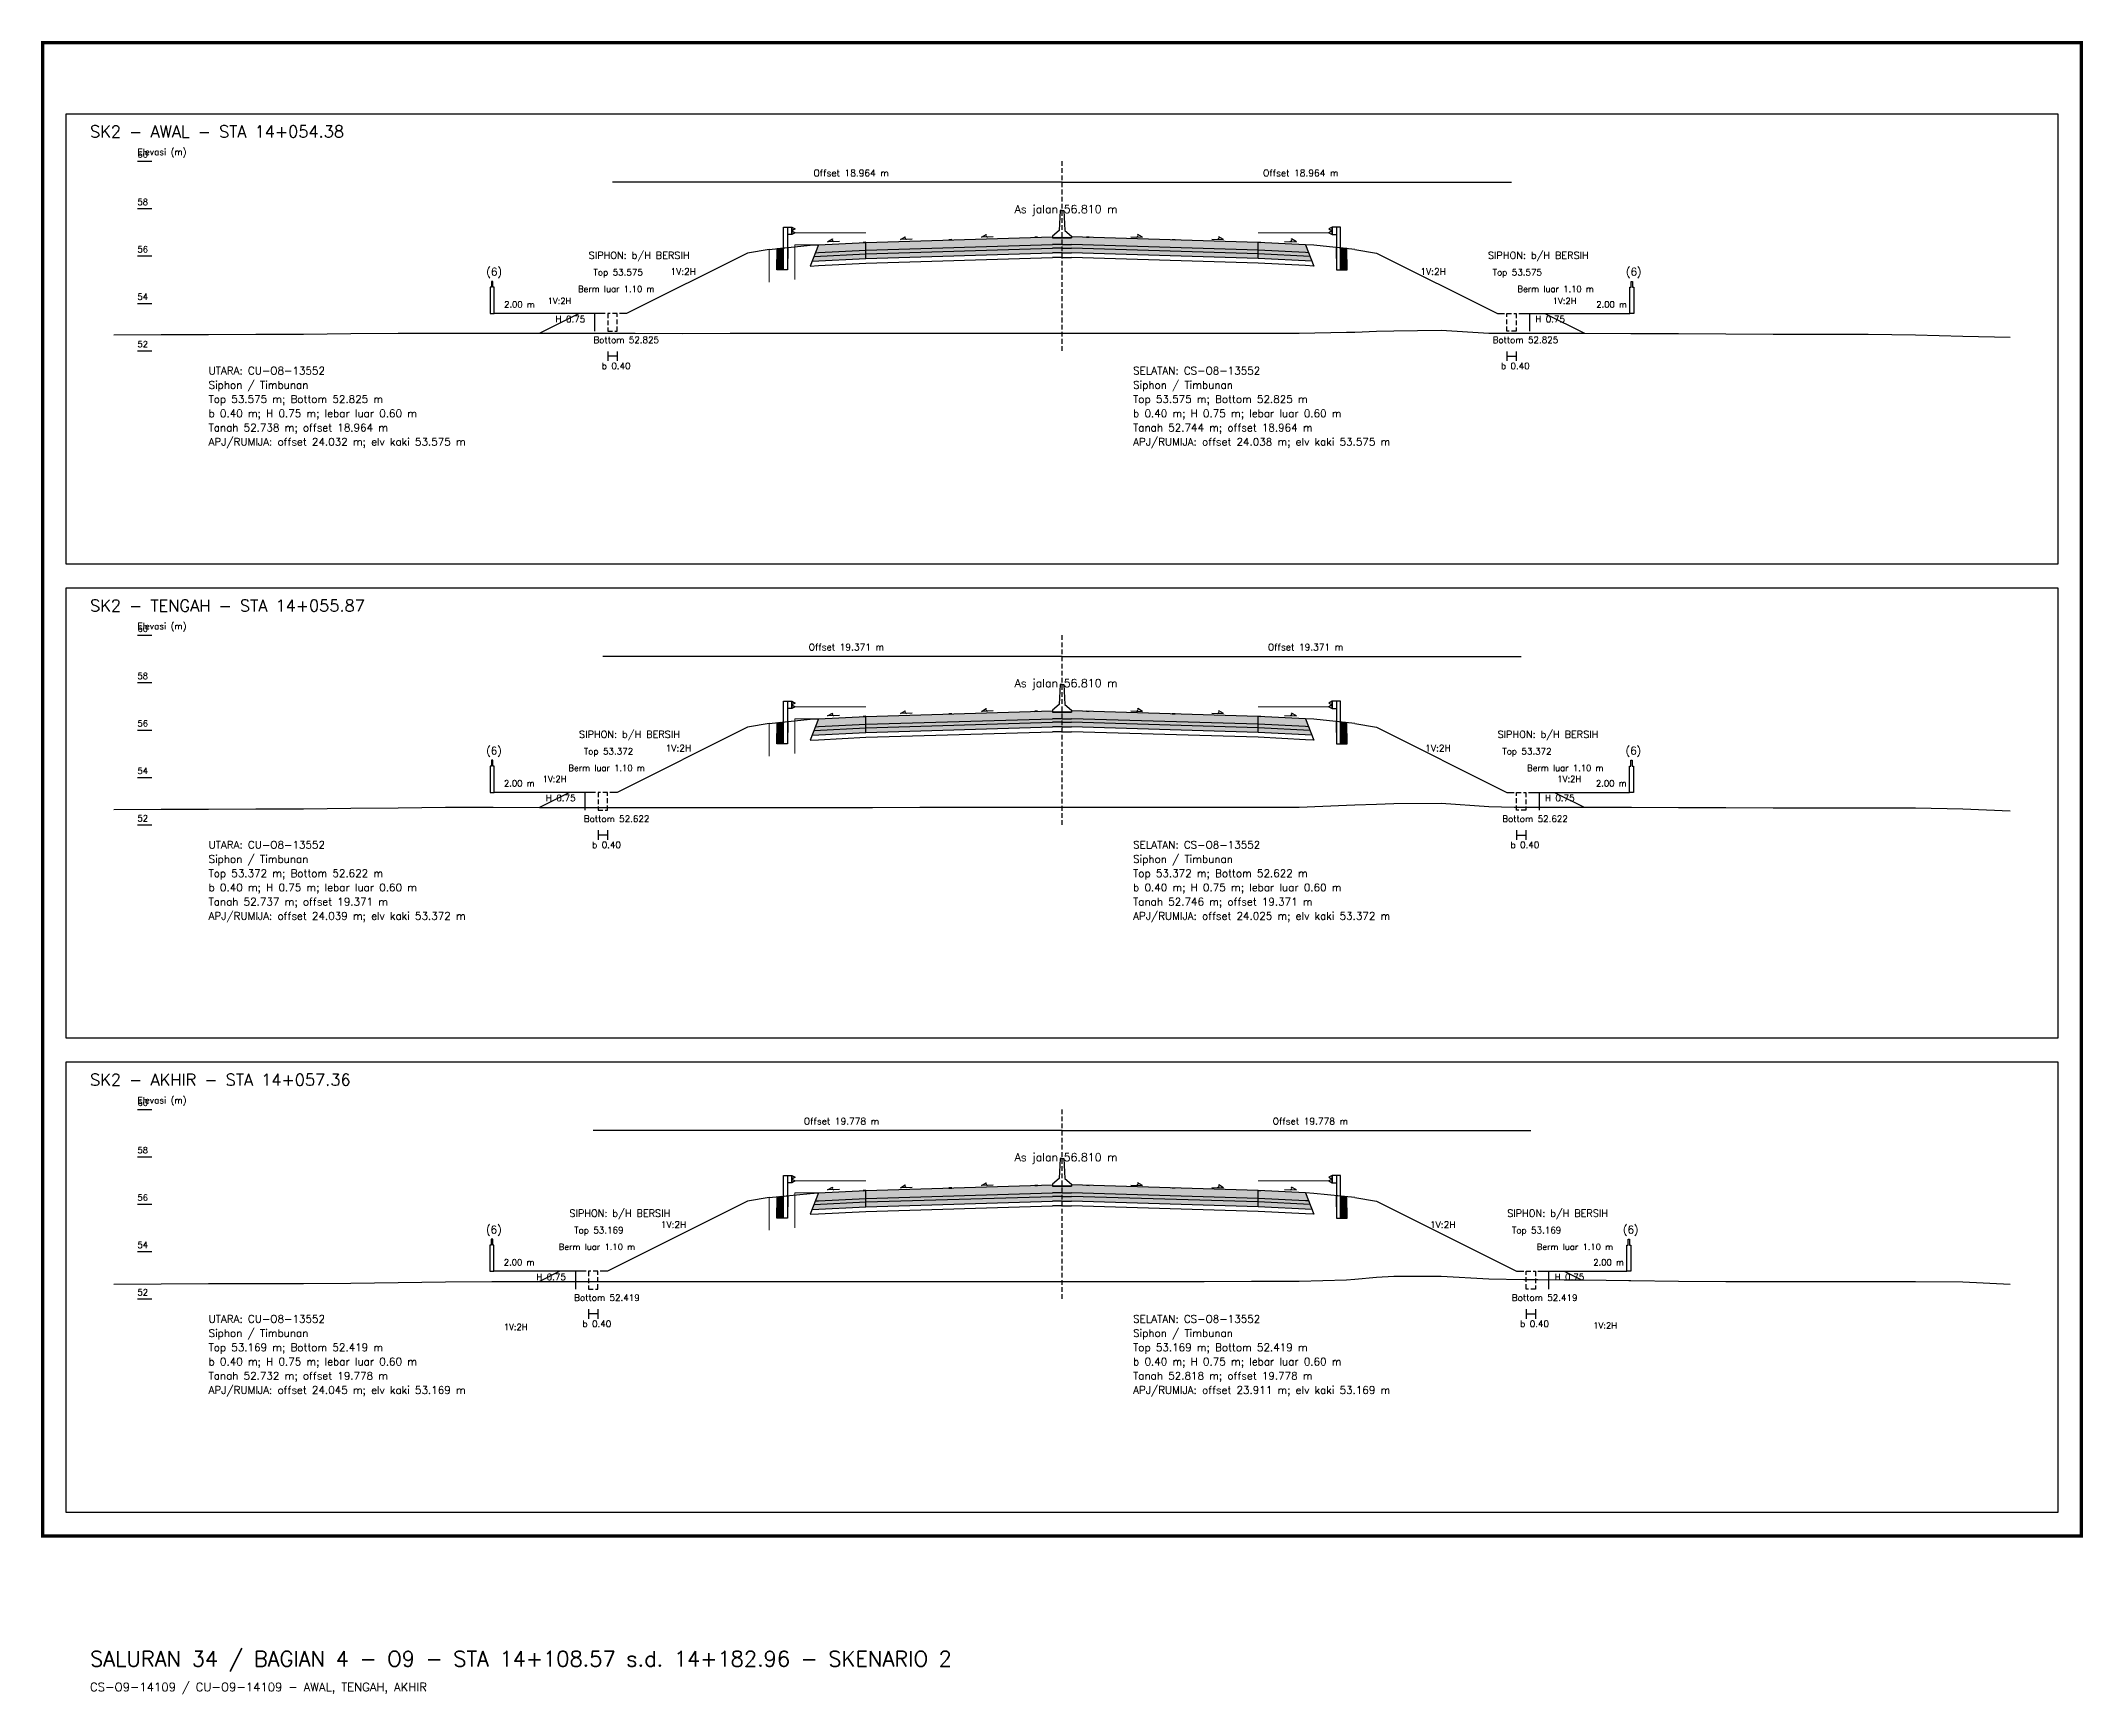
# Model space of a CAD drawing. Header units: metres. Extents: x -24715 to -24517, y 27498 to 30841.
# Drawn here: x -24617.7 to -24531.5, y 28271.6 to 28341.3 of the extents above; entities that cross this region are included whole.
import ezdxf

# ---------------------------------------------------------------- set-up
doc = ezdxf.new("R2010")
doc.units = ezdxf.units.M
doc.linetypes.add('PS_DASH', pattern=[0.3, 0.2, -0.1])
for name, color, linetype, lineweight in [('Dimensi', 230, 'Continuous', 20), ('GRS-ARSIR (HATCH)', 8, 'Continuous', 9), ('Guardrail', 20, 'Continuous', 30), ('HATCH - Beton ramping', 210, 'Continuous', 9), ('HATCH - LFA', 30, 'Continuous', 9), ('HATCH - Pavement', 50, 'Continuous', 9), ('Marka', 20, 'Continuous', 30), ('POT_ALL_GROUP', 2, 'Continuous', 70)]:
    doc.layers.add(name, color=color, linetype=linetype, lineweight=lineweight)
for name, color, linetype in [('POT_ALL_APJ', 2, 'Continuous'), ('POT_ALL_BORDER', 8, 'Continuous'), ('POT_ALL_BUILDING', 2, 'Continuous'), ('POT_ALL_CHANNEL2', 7, 'Continuous'), ('POT_ALL_DIM', 7, 'Continuous'), ('POT_ALL_GROUND', 1, 'Continuous'), ('POT_ALL_GUIDE', 8, 'Continuous'), ('POT_ALL_ROAD', 4, 'Continuous')]:
    doc.layers.add(name, color=color, linetype=linetype)
doc.styles.get("Standard").update_dxf_attribs({"font": 'simplex.shx'})

# ---------------------------------------------------------------- blocks, each defined once
blk = doc.blocks.new('JALAN_ASLI_TIPIKAL_2OKT_METER')
at = {"layer": 'Guardrail', "lineweight": 9}
h = blk.add_hatch(dxfattribs=at)
h.set_pattern_fill('JIS_LC_20', color=256, scale=0.002)
h.set_pattern_definition([(45, (-29.65569, -21.99233), (-0.02828427, 0.02828427), []), (45, (-29.65489, -21.99233), (-0.02828427, 0.02828427), [])])
h.paths.add_polyline_path([(-12.025, -1.394), (-11.753, -1.394), (-11.753, -0.471), (-12.018, -0.498)])
h = blk.add_hatch(dxfattribs=at)
h.set_pattern_fill('JIS_LC_20', color=256, scale=0.002)
h.set_pattern_definition([(45, (-29.40569, -21.99233), (-0.02828427, 0.02828427), []), (45, (-29.40489, -21.99233), (-0.02828427, 0.02828427), [])])
h.paths.add_polyline_path([(12.018, -0.498), (11.753, -0.471), (11.753, -1.394), (12.025, -1.394)])
at = {"layer": 'HATCH - Beton ramping'}
h = blk.add_hatch(dxfattribs=at)
h.set_pattern_fill('AR-CONC', color=256, scale=0.0005)
h.set_pattern_definition([(50, (-28.949556, -21.99233), (0.09109233, -0.00796954), [0.009525, -0.104775]), (355, (-28.94956, -21.99233), (-0.0176217, 0.09552842), [0.00762, -0.0838203]), (100.45144, (-28.941965, -21.992995), (0.07347062, 0.08755888), [0.008095, -0.08904512]), (46.1842, (-28.94956, -21.96693), (0.13553952, -0.02102116), [0.0142875, -0.1571625]), (96.63556, (-28.93826, -21.96868), (0.11870207, 0.12371306), [0.0121425, -0.1335678]), (351.18415, (-28.94956, -21.96693), (0.11870207, 0.12371306), [0.01143, -0.12572987]), (21, (-28.936856, -21.97328), (0.0758072, -0.0511326), [0.009525, -0.104775]), (326, (-28.93686, -21.97328), (0.03090101, 0.09209398), [0.00762, -0.08382]), (71.45144, (-28.93054, -21.97754), (0.1067082, 0.04096138), [0.008095, -0.08904497]), (37.5, (-28.949556, -21.99233), (0.001544302, 0.04227752), [0, -0.082804, 0, -0.08509, 0, -0.0841375]), (7.5, (-28.949556, -21.99233), (0.03340983, 0.05009029), [0, -0.048514, 0, -0.080899, 0, -0.0320675]), (327.5, (-28.977877, -21.99233), (0.067795298, -0.002864372), [0, -0.03175, 0, -0.09906, 0, -0.131445]), (317.5, (-28.990577, -21.99233), (0.07406459, 0.01271325), [0, -0.041275, 0, -0.065786, 0, -0.093345])])
h.paths.add_polyline_path([(-8.27, -0.566), (-10.401, -0.666), (-10.461, -0.826), (-8.27, -0.716)])
h.paths.add_polyline_path([(-0.4, -0.48), (0, -0.48), (0, -0.33), (-0.4, -0.33), (-8.27, -0.566), (-8.27, -0.716)])
h = blk.add_hatch(dxfattribs=at)
h.set_pattern_fill('AR-CONC', color=256, scale=0.0005)
h.set_pattern_definition([(50, (-28.699556, -21.99233), (0.09109233, -0.00796954), [0.009525, -0.104775]), (355, (-28.69956, -21.99233), (-0.01762171, 0.09552842), [0.00762, -0.0838203]), (100.45144, (-28.691965, -21.992995), (0.07347062, 0.08755888), [0.008095, -0.08904512]), (46.1842, (-28.69956, -21.96693), (0.13553952, -0.02102116), [0.0142875, -0.1571625]), (96.63556, (-28.68826, -21.96868), (0.11870207, 0.12371306), [0.0121425, -0.1335678]), (351.18415, (-28.69956, -21.96693), (0.11870207, 0.12371306), [0.01143, -0.12572987]), (21, (-28.686856, -21.97328), (0.0758072, -0.0511326), [0.009525, -0.104775]), (326, (-28.68686, -21.97328), (0.03090101, 0.09209398), [0.00762, -0.08382]), (71.45144, (-28.68054, -21.97754), (0.10670821, 0.04096138), [0.008095, -0.08904497]), (37.5, (-28.699556, -21.99233), (0.001544302, 0.04227752), [0, -0.082804, 0, -0.08509, 0, -0.0841375]), (7.5, (-28.699556, -21.99233), (0.03340983, 0.050090287), [0, -0.048514, 0, -0.080899, 0, -0.0320675]), (327.5, (-28.727877, -21.99233), (0.067795298, -0.002864372), [0, -0.03175, 0, -0.09906, 0, -0.131445]), (317.5, (-28.740577, -21.99233), (0.07406459, 0.012713246), [0, -0.041275, 0, -0.065786, 0, -0.093345])])
h.paths.add_polyline_path([(8.27, -0.566), (10.401, -0.666), (10.461, -0.826), (8.27, -0.716)])
h.paths.add_polyline_path([(0.4, -0.48), (0, -0.48), (0, -0.33), (0.4, -0.33), (8.27, -0.566), (8.27, -0.716)])
at = {"layer": 'HATCH - LFA'}
h = blk.add_hatch(dxfattribs=at)
h.set_pattern_fill('GRAVEL', color=256, scale=0.0075)
h.set_pattern_definition([(228.012788, (-28.812396, -21.801831), (-1.524, -1.7145), [0.0256291, -2.5372863]), (184.96974, (-28.829541, -21.820881), (2.2859999991, 0.1905000109), [0.04398035, -4.3540537]), (132.510447, (-28.873356, -21.824691), (1.9050000008, -2.0954999993), [0.0310111, -3.0701042]), (267.27369, (-28.947651, -21.872316), (0.1905000004, 3.81), [0.0400503, -3.9649828]), (292.833654, (-28.949556, -21.912321), (-0.9525, 2.286), [0.0392725, -3.8879856]), (357.27369, (-28.934316, -21.948516), (-3.81, 0.1905000004), [0.0400503, -3.9649828]), (37.69424, (-28.894311, -21.950421), (-2.4764999999, -1.9050000001), [0.0529645, -5.24348365]), (72.255328, (-28.852401, -21.918036), (1.3335000004, 4.1909999999), [0.050004, -4.95039425]), (121.429566, (-28.837161, -21.870411), (-1.5240000002, 2.4764999999), [0.040186, -3.9784159]), (175.23636, (-28.858116, -21.836121), (2.0955, -0.1905), [0.0458785, -2.2480453]), (222.397438, (-28.903836, -21.832311), (-2.2859999999, -2.0955000001), [0.05933084, -5.8737579]), (138.814075, (-28.759056, -21.874221), (-1.3335, 1.143), [0.0202503, -2.0047924]), (171.469234, (-28.774296, -21.860886), (2.4765, -0.3809999996), [0.03852615, -3.8140979]), (225, (-28.8124, -21.85517), (0, -0.1905), [0.0269407, -0.242467]), (203.19859, (-28.82573, -21.832311), (0.9525, 0.381), [0.0145081, -1.4362967]), (291.80141, (-28.839066, -21.838026), (-0.1905, 0.5715), [0.0205174, -1.0053565]), (30.96376, (-28.831446, -21.857076), (0.5715, 0.381), [0.033324, -1.0774724]), (161.56505, (-28.80287, -21.83993), (0.381, -0.1905), [0.0240965, -0.5783174]), (16.38954, (-28.949556, -21.838026), (1.905, 0.5715), [0.0337566, -3.341912]), (70.346176, (-28.917171, -21.828501), (-0.762, -2.0955), [0.0283199, -2.8036662]), (293.19859, (-28.80287, -21.801831), (-0.381, 0.9525), [0.029016, -1.4217888]), (343.61046, (-28.791441, -21.828501), (-1.905, 0.5715), [0.0337566, -3.341912]), (339.443955, (-28.949556, -21.956136), (-0.9525, 0.381), [0.0325526, -1.5950801]), (294.77514, (-28.919076, -21.967566), (-0.952500001, 2.0954999995), [0.0272754, -2.7002695]), (66.80141, (-28.800966, -21.992331), (0.381, 0.9525), [0.029016, -1.4217888]), (17.354025, (-28.789536, -21.965661), (-2.4765, -0.762), [0.0319337, -3.1614282]), (69.443955, (-28.89431, -21.992331), (-0.381, -0.9525), [0.0162763, -1.6113564]), (101.30993, (-28.812396, -21.99233), (-0.1905, 0.762), [0.0097136, -0.9616496]), (165.96376, (-28.8143, -21.982806), (0.5715, -0.1905), [0.0392725, -0.7461791]), (186.009006, (-28.852401, -21.973281), (1.905, 0.1905), [0.036395, -3.6031024]), (303.69007, (-28.831446, -21.87422), (-0.1905, 0.381), [0.0274743, -0.6593832]), (353.157227, (-28.816206, -21.897081), (3.2385, -0.3809999998), [0.0479668, -4.7487007]), (60.945396, (-28.76858, -21.902796), (-0.762, -1.3335), [0.0196131, -1.9417044]), (90, (-28.75906, -21.88565), (-0.1905, 0.1905), [0.01143, -0.17907]), (120.256437, (-28.856211, -21.967566), (0.762, -1.3335), [0.026465, -2.6200456]), (48.012787, (-28.869546, -21.944706), (1.524, 1.7145), [0.0512582, -2.5116572]), (0, (-28.83526, -21.9066), (0.1905, 0.1905), [0.04953, -0.14097]), (325.304846, (-28.785726, -21.906606), (1.9050000007, -1.333499999), [0.0301207, -2.9819488]), (254.0546, (-28.76096, -21.92375), (-0.1905, -0.762), [0.0277372, -1.3591238]), (207.645975, (-28.768581, -21.950421), (-3.6195000001, -1.9049999997), [0.0451609, -4.4709348]), (175.426079, (-28.808586, -21.971376), (-2.4765, 0.1905), [0.0477772, -4.7299385])])
h.paths.add_polyline_path([(-8.27, -0.716), (-10.461, -0.826), (-10.54, -1.03), (-8.27, -0.916)])
h.paths.add_polyline_path([(-0.4, -0.68), (0, -0.68), (0, -0.48), (-0.4, -0.48), (-8.27, -0.716), (-8.27, -0.916)])
h = blk.add_hatch(dxfattribs=at)
h.set_pattern_fill('GRAVEL', color=256, scale=0.0075)
h.set_pattern_definition([(228.012788, (-28.562396, -21.801831), (-1.524, -1.7145), [0.0256291, -2.5372863]), (184.96974, (-28.579541, -21.820881), (2.2859999991, 0.1905000109), [0.04398035, -4.3540537]), (132.510447, (-28.623356, -21.824691), (1.9050000008, -2.0954999993), [0.0310111, -3.0701042]), (267.27369, (-28.697651, -21.872316), (0.1905000004, 3.81), [0.04005034, -3.9649828]), (292.833654, (-28.699556, -21.912321), (-0.9525, 2.286), [0.0392725, -3.8879856]), (357.27369, (-28.684316, -21.948516), (-3.81, 0.1905000004), [0.04005034, -3.9649828]), (37.69424, (-28.644311, -21.950421), (-2.4764999999, -1.9050000001), [0.0529645, -5.24348365]), (72.255328, (-28.602401, -21.918036), (1.3335000004, 4.1909999999), [0.050004, -4.95039425]), (121.429566, (-28.587161, -21.870411), (-1.5240000002, 2.4764999999), [0.040186, -3.9784159]), (175.23636, (-28.608116, -21.836121), (2.0955, -0.1905000003), [0.0458785, -2.2480453]), (222.397438, (-28.653836, -21.832311), (-2.2859999999, -2.0955000001), [0.05933084, -5.87375794]), (138.814075, (-28.509056, -21.874221), (-1.3335, 1.143), [0.02025034, -2.0047924]), (171.469234, (-28.524296, -21.860886), (2.4765, -0.3809999996), [0.03852615, -3.8140979]), (225, (-28.5624, -21.85517), (0, -0.1905), [0.0269407, -0.242467]), (203.19859, (-28.57573, -21.832311), (0.9525, 0.381), [0.0145081, -1.4362967]), (291.80141, (-28.589066, -21.838026), (-0.1905, 0.5715), [0.0205174, -1.0053565]), (30.96376, (-28.581446, -21.857076), (0.5715, 0.381), [0.033324, -1.0774724]), (161.56505, (-28.55287, -21.83993), (0.381, -0.1905), [0.0240965, -0.57831736]), (16.38954, (-28.699556, -21.838026), (1.905, 0.5715), [0.0337566, -3.341912]), (70.346176, (-28.667171, -21.828501), (-0.762, -2.0955), [0.0283199, -2.8036662]), (293.19859, (-28.55287, -21.801831), (-0.381, 0.9525), [0.029016, -1.4217888]), (343.61046, (-28.541441, -21.828501), (-1.905, 0.5714999999), [0.0337566, -3.341912]), (339.443955, (-28.699556, -21.956136), (-0.9525, 0.381), [0.03255264, -1.5950801]), (294.77514, (-28.669076, -21.967566), (-0.952500001, 2.0954999995), [0.0272754, -2.7002695]), (66.80141, (-28.550966, -21.992331), (0.381, 0.9525), [0.029016, -1.4217888]), (17.354025, (-28.539536, -21.965661), (-2.4765, -0.7620000002), [0.0319337, -3.1614282]), (69.443955, (-28.64431, -21.992331), (-0.381, -0.9525), [0.0162763, -1.6113564]), (101.30993, (-28.562396, -21.99233), (-0.1905, 0.762), [0.0097136, -0.9616496]), (165.96376, (-28.5643, -21.982806), (0.5715, -0.1905), [0.0392725, -0.7461791]), (186.009006, (-28.602401, -21.973281), (1.905, 0.1905), [0.036395, -3.6031024]), (303.69007, (-28.581446, -21.87422), (-0.1905, 0.381), [0.0274743, -0.6593832]), (353.157227, (-28.566206, -21.897081), (3.2385, -0.3809999998), [0.04796676, -4.7487007]), (60.945396, (-28.51858, -21.902796), (-0.762, -1.3335), [0.0196131, -1.9417044]), (90, (-28.50906, -21.88565), (-0.1905, 0.1905), [0.01143, -0.17907]), (120.256437, (-28.606211, -21.967566), (0.762, -1.3335), [0.026465, -2.62004556]), (48.012787, (-28.619546, -21.944706), (1.524, 1.7145), [0.0512582, -2.5116572]), (0, (-28.58526, -21.9066), (0.1905, 0.1905), [0.04953, -0.14097]), (325.304846, (-28.535726, -21.906606), (1.9050000007, -1.333499999), [0.0301207, -2.98194875]), (254.054604, (-28.51096, -21.92375), (-0.1905, -0.762), [0.0277372, -1.35912375]), (207.645975, (-28.518581, -21.950421), (-3.6195000001, -1.9049999997), [0.0451609, -4.4709348]), (175.426079, (-28.558586, -21.971376), (-2.4765, 0.1905), [0.0477772, -4.7299385])])
h.paths.add_polyline_path([(8.27, -0.716), (10.461, -0.826), (10.54, -1.03), (8.27, -0.916)])
h.paths.add_polyline_path([(0.4, -0.68), (0, -0.68), (0, -0.48), (0.4, -0.48), (8.27, -0.716), (8.27, -0.916)])
at = {"layer": 'HATCH - Pavement'}
h = blk.add_hatch(dxfattribs=at)
h.set_pattern_fill('AR-CONC', color=256, scale=0.001)
h.set_pattern_definition([(50, (-89.43046, -52.62889), (0.18218467, -0.01593909), [0.01905, -0.20955]), (355, (-89.43046, -52.6289), (-0.03524342, 0.19105685), [0.01524, -0.1676406]), (100.45144, (-89.41528, -52.63022), (0.14694125, 0.17511775), [0.01619, -0.17809024]), (46.1842, (-89.43046, -52.5781), (0.27107904, -0.04204233), [0.028575, -0.314325]), (96.63556, (-89.40787, -52.5816), (0.23740413, 0.2474261), [0.024285, -0.2671356]), (351.18415, (-89.43046, -52.5781), (0.2374041, 0.2474261), [0.02286, -0.2514597]), (21, (-89.40506, -52.59079), (0.1516144, -0.1022652), [0.01905, -0.20955]), (326, (-89.40506, -52.5908), (0.06180203, 0.18418797), [0.01524, -0.16764]), (71.45144, (-89.39243, -52.59931), (0.21341642, 0.08192277), [0.01619, -0.17808994]), (37.5, (-89.43046, -52.62889), (0.003088603, 0.08455504), [0, -0.165608, 0, -0.17018, 0, -0.168275]), (7.5, (-89.43046, -52.62889), (0.06681966, 0.100180575), [0, -0.097028, 0, -0.161798, 0, -0.064135]), (327.5, (-89.4871, -52.62889), (0.135590595, -0.005728744), [0, -0.0635, 0, -0.19812, 0, -0.26289]), (317.5, (-89.5125, -52.62889), (0.14812918, 0.02542649), [0, -0.08255, 0, -0.131572, 0, -0.18669])])
h.paths.add_polyline_path([(-8.27, -0.236), (-10.27, -0.336), (-10.401, -0.673), (-10.27, -0.666), (-8.27, -0.566)])
h.paths.add_polyline_path([(-0.4, -0.33), (0, -0.33), (0, 0), (-0.4, 0), (-8.27, -0.236), (-8.27, -0.566)])
h = blk.add_hatch(dxfattribs=at)
h.set_pattern_fill('AR-CONC', color=256, scale=0.001)
h.set_pattern_definition([(50, (-89.18046, -52.62889), (0.18218467, -0.01593909), [0.01905, -0.20955]), (355, (-89.18046, -52.6289), (-0.03524342, 0.19105685), [0.01524, -0.16764058]), (100.45144, (-89.16528, -52.63022), (0.14694125, 0.17511775), [0.01619, -0.17809024]), (46.1842, (-89.18046, -52.5781), (0.27107904, -0.04204233), [0.028575, -0.314325]), (96.63556, (-89.15787, -52.5816), (0.23740413, 0.2474261), [0.024285, -0.2671356]), (351.18415, (-89.18046, -52.5781), (0.2374041, 0.2474261), [0.02286, -0.2514597]), (21, (-89.15506, -52.59079), (0.1516144, -0.1022652), [0.01905, -0.20955]), (326, (-89.15506, -52.5908), (0.06180203, 0.18418797), [0.01524, -0.16764]), (71.45144, (-89.14243, -52.59931), (0.21341642, 0.08192277), [0.01619, -0.17808994]), (37.5, (-89.18046, -52.62889), (0.003088603, 0.08455504), [0, -0.165608, 0, -0.17018, 0, -0.168275]), (7.5, (-89.18046, -52.62889), (0.06681966, 0.100180575), [0, -0.097028, 0, -0.161798, 0, -0.064135]), (327.5, (-89.2371, -52.62889), (0.135590595, -0.005728744), [0, -0.0635, 0, -0.19812, 0, -0.26289]), (317.5, (-89.2625, -52.62889), (0.14812918, 0.02542649), [0, -0.08255, 0, -0.131572, 0, -0.18669])])
h.paths.add_polyline_path([(8.27, -0.236), (10.27, -0.336), (10.401, -0.673), (10.27, -0.666), (8.27, -0.566)])
h.paths.add_polyline_path([(0.4, -0.33), (0, -0.33), (0, 0), (0.4, 0), (8.27, -0.236), (8.27, -0.566)])
at = {"layer": 'Marka'}
h = blk.add_hatch(color=256, dxfattribs=at)
h.dxf.hatch_style = 1
h.paths.add_polyline_path([(-8.27, -0.23), (-8.39, -0.236), (-8.39, -0.242), (-8.27, -0.236)])
h.paths.add_polyline_path([(-4.65, -0.122), (-4.77, -0.125), (-4.77, -0.131), (-4.65, -0.128)])
h.paths.add_polyline_path([(-1.03, -0.019), (-1.03, -0.013), (-1.15, -0.017), (-1.15, -0.023)])
h = blk.add_hatch(color=256, dxfattribs=at)
h.dxf.hatch_style = 1
h.paths.add_polyline_path([(8.27, -0.23), (8.39, -0.236), (8.39, -0.242), (8.27, -0.236)])
h.paths.add_polyline_path([(4.65, -0.122), (4.77, -0.125), (4.77, -0.131), (4.65, -0.128)])
h.paths.add_polyline_path([(1.03, -0.019), (1.03, -0.013), (1.15, -0.017), (1.15, -0.023)])
for p, q in [((-8.27, -0.236), (-0.4, 0)), ((8.27, -0.236), (0.4, 0)), ((-12.353, -0.533), (-10.622, -0.354)), ((-10.27, -0.336), (-10.62, -1.234)), ((-10.62, -0.354), (-10.27, -0.336)), ((-10.461, -0.826), (-8.27, -0.716)), ((-10.401, -0.673), (-10.27, -0.666)), ((-10.27, -0.336), (-8.27, -0.236)), ((-10.27, -0.666), (-8.27, -0.566)), ((-8.27, -0.916), (-8.27, -0.236)), ((-8.27, -0.566), (-0.4, -0.33)), ((-8.27, -0.716), (-0.4, -0.48)), ((-8.27, -0.916), (-0.4, -0.68)), ((0, -0.05), (-0.4, -0.05)), ((0, -0.33), (-0.4, -0.33)), ((0, -0.48), (-0.4, -0.48)), ((0, -0.68), (-0.4, -0.68)), ((0, -0.05), (0.4, -0.05)), ((0, -0.33), (0.4, -0.33)), ((0, -0.48), (0.4, -0.48)), ((0, -0.68), (0.4, -0.68)), ((8.27, -0.566), (0.4, -0.33)), ((8.27, -0.716), (0.4, -0.48)), ((8.27, -0.916), (0.4, -0.68)), ((8.27, -0.916), (8.27, -0.236)), ((10.27, -0.336), (8.27, -0.236)), ((10.27, -0.666), (8.27, -0.566)), ((10.461, -0.826), (8.27, -0.716)), ((10.27, -0.336), (10.62, -1.234)), ((10.62, -0.354), (10.27, -0.336)), ((10.401, -0.673), (10.27, -0.666)), ((12.353, -0.533), (10.622, -0.354)), ((-10.62, -1.234), (-10.27, -1.216)), ((-10.54, -1.03), (-8.27, -0.916)), ((-10.27, -1.216), (-8.27, -1.116)), ((-8.27, -1.116), (-0.4, -0.88)), ((0, -0.88), (-0.4, -0.88)), ((0, -0.88), (0.4, -0.88)), ((8.27, -1.116), (0.4, -0.88)), ((10.54, -1.03), (8.27, -0.916)), ((10.27, -1.216), (8.27, -1.116)), ((10.62, -1.234), (10.27, -1.216))]:
    blk.add_line(p, q)
for points in [[(0, 1.11), (-0.075, 1.11), (-0.125, 0.27), (-0.4, 0.03), (-0.4, -0.05), (0, -0.05)], [(0, 1.11), (0.075, 1.11), (0.125, 0.27), (0.4, 0.03), (0.4, -0.05), (0, -0.05)], [(-6.818, -0.116), (-6.616, 0)], [(-3.401, -0.02), (-3.199, 0.096)], [(3.401, -0.02), (3.199, 0.096)], [(6.818, -0.116), (6.616, 0)], [(-9.887, -0.208), (-9.686, -0.092)], [(-9.387, -0.193), (-9.887, -0.208)], [(-6.318, -0.101), (-6.818, -0.116)], [(-2.901, -0.005), (-3.401, -0.02)], [(2.901, -0.005), (3.401, -0.02)], [(6.318, -0.101), (6.818, -0.116)], [(9.387, -0.193), (9.887, -0.208)], [(9.887, -0.208), (9.686, -0.092)]]:
    blk.add_lwpolyline(points)
for centre, start, end in [((-6.556, -0.037), 148.28164, 271.71836), ((-3.139, 0.059), 148.28164, 271.71836), ((3.139, 0.059), 268.28164, 31.71836), ((6.556, -0.037), 268.28164, 31.71836), ((-9.625, -0.129), 148.28164, 271.71836), ((9.625, -0.129), 268.28164, 31.71836)]:
    blk.add_arc(centre, 0.0711, start, end)
at = {"layer": 'Dimensi'}
for p, q in [((-8.27, 0.168), (-11.27, 0.168)), ((8.27, 0.168), (11.27, 0.168))]:
    blk.add_line(p, q, dxfattribs=at)
at = {"layer": 'GRS-ARSIR (HATCH)'}
for p, q in [((-12.353, -0.533), (-12.353, -1.909)), ((-11.27, -0.336), (-11.27, -1.803)), ((-10.27, -0.336), (-11.27, -0.336))]:
    blk.add_line(p, q, dxfattribs=at)
at = {"layer": 'Guardrail'}
for points in [[(-11.753, -1.394), (-11.753, 0.406), (-11.575, 0.406), (-11.575, -1.394), (-11.753, -1.394)], [(-11.575, 0.406), (-11.397, 0.406), (-11.397, 0.094), (-11.575, 0.094)], [(-11.397, 0.25), (-11.397, 0.406), (-11.262, 0.328), (-11.397, 0.25)], [(-11.397, 0.094), (-11.397, 0.25), (-11.262, 0.172), (-11.397, 0.094)], [(11.397, 0.25), (11.397, 0.406), (11.262, 0.328), (11.397, 0.25)], [(11.397, 0.094), (11.397, 0.25), (11.262, 0.172), (11.397, 0.094)], [(11.575, 0.406), (11.397, 0.406), (11.397, 0.094), (11.575, 0.094)], [(11.753, -1.394), (11.753, 0.406), (11.575, 0.406), (11.575, -1.394), (11.753, -1.394)], [(-11.575, -1.394), (-12.025, -1.394), (-12.018, -0.498), (-11.568, -0.453), (-11.575, -1.394)], [(11.575, -1.394), (12.025, -1.394), (12.018, -0.498), (11.568, -0.453), (11.575, -1.394)]]:
    blk.add_lwpolyline(points, dxfattribs=at)
at = {"layer": 'Marka'}
for points in [[(-8.39, -0.242), (-8.27, -0.236), (-8.27, -0.23), (-8.39, -0.236), (-8.39, -0.242)], [(8.39, -0.242), (8.27, -0.236), (8.27, -0.23), (8.39, -0.236), (8.39, -0.242)]]:
    blk.add_lwpolyline(points, dxfattribs=at)
for points in [[(-4.65, -0.122), (-4.77, -0.125), (-4.77, -0.131), (-4.65, -0.128)], [(-1.03, -0.013), (-1.15, -0.017), (-1.15, -0.023), (-1.03, -0.019)], [(1.03, -0.013), (1.15, -0.017), (1.15, -0.023), (1.03, -0.019)], [(4.65, -0.122), (4.77, -0.125), (4.77, -0.131), (4.65, -0.128)]]:
    blk.add_lwpolyline(points, close=True, dxfattribs=at)

msp = doc.modelspace()

# ---------------------------------------------------------------- linework, layer by layer
at = {"layer": 'POT_ALL_APJ', "linetype": 'Continuous'}
for points in [[(-24598.70297, 28330.94368), (-24598.70297, 28329.83927), (-24598.53297, 28329.83927), (-24598.53297, 28330.94368), (-24598.58797, 28330.94368), (-24598.58797, 28331.19368), (-24598.61797, 28331.19368), (-24598.64797, 28331.19368), (-24598.64797, 28330.94368), (-24598.70297, 28330.94368)], [(-24550.46293, 28330.94368), (-24550.46293, 28329.83927), (-24550.63293, 28329.83927), (-24550.63293, 28330.94368), (-24550.57793, 28330.94368), (-24550.57793, 28331.19368), (-24550.54793, 28331.19368), (-24550.51793, 28331.19368), (-24550.51793, 28330.94368), (-24550.46293, 28330.94368)], [(-24594.95037, 28329.83927), (-24598.53297, 28329.83927)], [(-24554.22139, 28329.83927), (-24550.63293, 28329.83927)], [(-24598.70986, 28310.74028), (-24598.70986, 28309.63587), (-24598.53986, 28309.63587), (-24598.53986, 28310.74028), (-24598.59486, 28310.74028), (-24598.59486, 28310.99028), (-24598.62486, 28310.99028), (-24598.65486, 28310.99028), (-24598.65486, 28310.74028), (-24598.70986, 28310.74028)], [(-24550.4763, 28310.74028), (-24550.4763, 28309.63587), (-24550.6463, 28309.63587), (-24550.6463, 28310.74028), (-24550.5913, 28310.74028), (-24550.5913, 28310.99028), (-24550.5613, 28310.99028), (-24550.5313, 28310.99028), (-24550.5313, 28310.74028), (-24550.4763, 28310.74028)], [(-24595.35716, 28309.63587), (-24598.53986, 28309.63587)], [(-24553.8146, 28309.63587), (-24550.6463, 28309.63587)], [(-24598.71601, 28290.53689), (-24598.71601, 28289.43248), (-24598.54601, 28289.43248), (-24598.54601, 28290.53689), (-24598.60101, 28290.53689), (-24598.60101, 28290.78689), (-24598.63101, 28290.78689), (-24598.66101, 28290.78689), (-24598.66101, 28290.53689), (-24598.71601, 28290.53689)], [(-24550.58953, 28290.53689), (-24550.58953, 28289.43248), (-24550.75953, 28289.43248), (-24550.75953, 28290.53689), (-24550.70453, 28290.53689), (-24550.70453, 28290.78689), (-24550.67453, 28290.78689), (-24550.64453, 28290.78689), (-24550.64453, 28290.53689), (-24550.58953, 28290.53689)], [(-24595.76395, 28289.43248), (-24598.54601, 28289.43248)], [(-24553.40781, 28289.43248), (-24550.75953, 28289.43248)]]:
    msp.add_lwpolyline(points, dxfattribs=at)
at = {"layer": 'POT_ALL_BORDER', "linetype": 'Continuous'}
for points in [[(-24616.58588, 28338.26387), (-24532.58588, 28338.26387), (-24532.58588, 28319.26387), (-24616.58588, 28319.26387), (-24616.58588, 28338.26387)], [(-24616.58588, 28318.26387), (-24532.58588, 28318.26387), (-24532.58588, 28299.26387), (-24616.58588, 28299.26387), (-24616.58588, 28318.26387)], [(-24616.58588, 28298.26387), (-24532.58588, 28298.26387), (-24532.58588, 28279.26387), (-24616.58588, 28279.26387), (-24616.58588, 28298.26387)]]:
    msp.add_lwpolyline(points, dxfattribs=at)
at = {"layer": 'POT_ALL_BUILDING', "linetype": 'PS_DASH'}
for points in [[(-24593.35037, 28329.83927), (-24593.75037, 28329.83927), (-24593.75037, 28329.08927), (-24593.35037, 28329.08927), (-24593.35037, 28329.83927)], [(-24555.82139, 28329.83927), (-24555.42139, 28329.83927), (-24555.42139, 28329.08927), (-24555.82139, 28329.08927), (-24555.82139, 28329.83927)], [(-24593.75716, 28309.63587), (-24594.15716, 28309.63587), (-24594.15716, 28308.88587), (-24593.75716, 28308.88587), (-24593.75716, 28309.63587)], [(-24555.4146, 28309.63587), (-24555.0146, 28309.63587), (-24555.0146, 28308.88587), (-24555.4146, 28308.88587), (-24555.4146, 28309.63587)], [(-24594.16395, 28289.43248), (-24594.56395, 28289.43248), (-24594.56395, 28288.68248), (-24594.16395, 28288.68248), (-24594.16395, 28289.43248)], [(-24555.00781, 28289.43248), (-24554.60781, 28289.43248), (-24554.60781, 28288.68248), (-24555.00781, 28288.68248), (-24555.00781, 28289.43248)]]:
    msp.add_lwpolyline(points, dxfattribs=at)
at = {"layer": 'POT_ALL_DIM', "linetype": 'Continuous'}
for points in [[(-24574.58588, 28335.37387), (-24593.55037, 28335.37387)], [(-24574.58588, 28335.37387), (-24555.62139, 28335.37387)], [(-24594.30037, 28329.83927), (-24594.30037, 28329.08927)], [(-24554.87139, 28329.83927), (-24554.87139, 28329.08927)], [(-24593.75037, 28328.23927), (-24593.75037, 28327.83927)], [(-24593.35037, 28328.03927), (-24593.75037, 28328.03927)], [(-24593.35037, 28328.23927), (-24593.35037, 28327.83927)], [(-24555.82139, 28328.23927), (-24555.82139, 28327.83927)], [(-24555.82139, 28328.03927), (-24555.42139, 28328.03927)], [(-24555.42139, 28328.23927), (-24555.42139, 28327.83927)], [(-24574.58588, 28315.37387), (-24593.95716, 28315.37387)], [(-24574.58588, 28315.37387), (-24555.2146, 28315.37387)], [(-24594.70716, 28309.63587), (-24594.70716, 28308.88587)], [(-24554.4646, 28309.63587), (-24554.4646, 28308.88587)], [(-24594.15716, 28308.03587), (-24594.15716, 28307.63587)], [(-24593.75716, 28308.03587), (-24593.75716, 28307.63587)], [(-24555.4146, 28308.03587), (-24555.4146, 28307.63587)], [(-24555.0146, 28308.03587), (-24555.0146, 28307.63587)], [(-24593.75716, 28307.83587), (-24594.15716, 28307.83587)], [(-24555.4146, 28307.83587), (-24555.0146, 28307.83587)], [(-24574.58588, 28295.37387), (-24594.36395, 28295.37387)], [(-24574.58588, 28295.37387), (-24554.80781, 28295.37387)], [(-24595.11395, 28289.43248), (-24595.11395, 28288.68248)], [(-24554.05781, 28289.43248), (-24554.05781, 28288.68248)], [(-24594.56395, 28287.83248), (-24594.56395, 28287.43248)], [(-24594.16395, 28287.63248), (-24594.56395, 28287.63248)], [(-24594.16395, 28287.83248), (-24594.16395, 28287.43248)], [(-24555.00781, 28287.83248), (-24555.00781, 28287.43248)], [(-24555.00781, 28287.63248), (-24554.60781, 28287.63248)], [(-24554.60781, 28287.83248), (-24554.60781, 28287.43248)]]:
    msp.add_lwpolyline(points, dxfattribs=at)
at = {"layer": 'POT_ALL_GROUND', "linetype": 'Continuous'}
for points in [[(-24614.58588, 28328.93521), (-24612.58588, 28328.94718), (-24610.58588, 28328.95711), (-24608.58588, 28328.96705), (-24606.58588, 28328.96945), (-24604.58588, 28328.98986), (-24602.58588, 28329.01406), (-24600.58588, 28329.01415), (-24598.61797, 28329.01049), (-24598.58588, 28329.01041), (-24596.61797, 28329.00544), (-24596.58588, 28329.00539), (-24594.95037, 28329.00463), (-24594.58588, 28329.00402), (-24593.85037, 28329.00278), (-24593.55037, 28329.00227), (-24593.25037, 28329.00209), (-24592.58588, 28329.00174), (-24590.58588, 28328.99986), (-24588.58588, 28329.00095), (-24587.85579, 28329.00196), (-24586.93915, 28329.00324), (-24586.58588, 28329.00373), (-24584.58588, 28329.00544), (-24582.58588, 28329.00691), (-24580.58588, 28329.00781), (-24578.58588, 28329.00802), (-24576.58588, 28329.0076), (-24574.58588, 28329.00737), (-24572.58588, 28329.00607), (-24570.58588, 28329.00626), (-24568.58588, 28329.00861), (-24566.58588, 28329.01095), (-24564.58588, 28329.01354), (-24562.58588, 28329.04328), (-24562.2326, 28329.05496), (-24561.31596, 28329.08526), (-24560.58588, 28329.10444), (-24558.58588, 28329.12699), (-24556.58588, 28329.01242), (-24555.92139, 28329.0095), (-24555.62139, 28329.00818), (-24555.32139, 28329.00686), (-24554.58588, 28329.00363), (-24554.22139, 28329.00292), (-24552.58588, 28329.00256), (-24552.54793, 28329.00256), (-24550.58588, 28328.99708), (-24550.54793, 28328.99692), (-24548.58588, 28328.98637), (-24546.58588, 28328.97854), (-24544.58588, 28328.97058), (-24542.58588, 28328.96641), (-24540.58588, 28328.96696), (-24538.58588, 28328.93313), (-24536.58588, 28328.88601), (-24534.58588, 28328.83889)], [(-24614.58588, 28308.91248), (-24612.58588, 28308.92391), (-24610.58588, 28308.93384), (-24608.58588, 28308.94255), (-24606.58588, 28308.94111), (-24604.58588, 28308.96294), (-24602.58588, 28308.98712), (-24600.58588, 28309.00946), (-24598.62486, 28309.00646), (-24598.58588, 28309.00648), (-24596.62486, 28309.00199), (-24596.58588, 28309.00189), (-24595.35716, 28309.00079), (-24594.58588, 28309.00116), (-24594.25716, 28309.00107), (-24593.95716, 28309.00056), (-24593.65716, 28309.00006), (-24592.58588, 28308.9989), (-24590.58588, 28308.99757), (-24588.58588, 28308.9999), (-24587.85579, 28309.00044), (-24586.93915, 28309.00111), (-24586.58588, 28309.00137), (-24584.58588, 28309.00285), (-24582.58588, 28309.00432), (-24580.58588, 28309.00468), (-24578.58588, 28309.00458), (-24576.58588, 28309.00527), (-24574.58588, 28309.0048), (-24572.58588, 28309.00464), (-24570.58588, 28309.0065), (-24568.58588, 28309.00871), (-24566.58588, 28309.01092), (-24564.58588, 28309.01311), (-24562.58588, 28309.09641), (-24562.2326, 28309.10808), (-24561.31596, 28309.13838), (-24560.58588, 28309.16251), (-24558.58588, 28309.18019), (-24556.58588, 28309.04459), (-24555.5146, 28309.01116), (-24555.2146, 28309.01011), (-24554.9146, 28309.01001), (-24554.58588, 28309.0099), (-24553.8146, 28309.00964), (-24552.58588, 28309.00924), (-24552.5613, 28309.00923), (-24550.58588, 28309.00692), (-24550.5613, 28309.00682), (-24548.58588, 28308.99785), (-24546.58588, 28308.99109), (-24544.58588, 28308.98333), (-24542.58588, 28308.98389), (-24540.58588, 28308.98444), (-24538.58588, 28308.9837), (-24536.58588, 28308.93658), (-24534.58588, 28308.85859)], [(-24614.58588, 28288.88975), (-24612.58588, 28288.90064), (-24610.58588, 28288.91057), (-24608.58588, 28288.91551), (-24606.58588, 28288.91278), (-24604.58588, 28288.93602), (-24602.58588, 28288.95558), (-24600.58588, 28288.9817), (-24598.63101, 28288.99982), (-24598.58588, 28288.99985), (-24596.63101, 28288.99897), (-24596.58588, 28288.99885), (-24595.76395, 28288.99706), (-24594.66395, 28288.99622), (-24594.58588, 28288.99626), (-24594.36395, 28288.99637), (-24594.06395, 28288.99651), (-24592.58588, 28288.99607), (-24590.58588, 28288.9976), (-24588.58588, 28288.99764), (-24587.85579, 28288.99784), (-24586.93915, 28288.99852), (-24586.58588, 28288.99878), (-24584.58588, 28289.00025), (-24582.58588, 28289.00142), (-24580.58588, 28289.00151), (-24578.58588, 28289.00222), (-24576.58588, 28289.00293), (-24574.58588, 28289.00423), (-24572.58588, 28289.00569), (-24570.58588, 28289.00702), (-24568.58588, 28289.00818), (-24566.58588, 28289.01038), (-24564.58588, 28289.01231), (-24562.58588, 28289.0748), (-24562.2326, 28289.10543), (-24561.31596, 28289.1849), (-24560.58588, 28289.22199), (-24558.58588, 28289.2334), (-24556.58588, 28289.12066), (-24555.10781, 28289.08327), (-24554.80781, 28289.08159), (-24554.58588, 28289.08032), (-24554.50781, 28289.07973), (-24553.40781, 28289.07142), (-24552.67453, 28289.06588), (-24552.58588, 28289.06521), (-24550.67453, 28289.05077), (-24550.58588, 28289.0501), (-24548.58588, 28289.00934), (-24546.58588, 28289.00365), (-24544.58588, 28289.00081), (-24542.58588, 28289.00136), (-24540.58588, 28289.00192), (-24538.58588, 28289.00247), (-24536.58588, 28288.98715), (-24534.58588, 28288.89521)]]:
    msp.add_lwpolyline(points, dxfattribs=at)
at = {"layer": 'POT_ALL_GROUP', "linetype": 'Continuous', "lineweight": 70, "const_width": 0.15}
msp.add_lwpolyline([(-24617.58588, 28341.26387), (-24531.58588, 28341.26387), (-24531.58588, 28278.26387), (-24617.58588, 28278.26387), (-24617.58588, 28341.26387)], dxfattribs=at)
at = {"layer": 'POT_ALL_GUIDE', "linetype": 'Continuous'}
for points in [[(-24613.58588, 28336.26387), (-24612.98588, 28336.26387)], [(-24613.58588, 28334.26387), (-24612.98588, 28334.26387)], [(-24613.58588, 28332.26387), (-24612.98588, 28332.26387)], [(-24613.58588, 28330.26387), (-24612.98588, 28330.26387)], [(-24613.58588, 28328.26387), (-24612.98588, 28328.26387)], [(-24613.58588, 28316.26387), (-24612.98588, 28316.26387)], [(-24613.58588, 28314.26387), (-24612.98588, 28314.26387)], [(-24613.58588, 28312.26387), (-24612.98588, 28312.26387)], [(-24613.58588, 28310.26387), (-24612.98588, 28310.26387)], [(-24613.58588, 28308.26387), (-24612.98588, 28308.26387)], [(-24613.58588, 28296.26387), (-24612.98588, 28296.26387)], [(-24613.58588, 28294.26387), (-24612.98588, 28294.26387)], [(-24613.58588, 28292.26387), (-24612.98588, 28292.26387)], [(-24613.58588, 28290.26387), (-24612.98588, 28290.26387)], [(-24613.58588, 28288.26387), (-24612.98588, 28288.26387)]]:
    msp.add_lwpolyline(points, dxfattribs=at)
at = {"layer": 'POT_ALL_GUIDE', "linetype": 'PS_DASH'}
for points in [[(-24574.58588, 28328.26387), (-24574.58588, 28336.26387)], [(-24574.58588, 28308.26387), (-24574.58588, 28316.26387)], [(-24574.58588, 28288.26387), (-24574.58588, 28296.26387)]]:
    msp.add_lwpolyline(points, dxfattribs=at)
at = {"layer": 'POT_ALL_ROAD', "linetype": 'Continuous'}
for points in [[(-24586.93915, 28332.54048), (-24587.85579, 28332.38655), (-24592.95037, 28329.83927), (-24593.25037, 28329.83927)], [(-24562.2326, 28332.54048), (-24561.31596, 28332.38655), (-24556.22139, 28329.83927), (-24555.92139, 28329.83927)], [(-24594.95037, 28329.83927), (-24596.61797, 28329.00544)], [(-24593.85037, 28329.83927), (-24594.95037, 28329.83927)], [(-24555.32139, 28329.83927), (-24554.22139, 28329.83927)], [(-24554.22139, 28329.83927), (-24552.54793, 28329.00256)], [(-24586.93915, 28312.54048), (-24587.85579, 28312.38655), (-24593.35716, 28309.63587), (-24593.65716, 28309.63587)], [(-24562.2326, 28312.54048), (-24561.31596, 28312.38655), (-24555.8146, 28309.63587), (-24555.5146, 28309.63587)], [(-24595.35716, 28309.63587), (-24596.62486, 28309.00199)], [(-24594.25716, 28309.63587), (-24595.35716, 28309.63587)], [(-24554.9146, 28309.63587), (-24553.8146, 28309.63587)], [(-24553.8146, 28309.63587), (-24552.5613, 28309.00923)], [(-24586.93915, 28292.54048), (-24587.85579, 28292.38655), (-24593.76395, 28289.43248), (-24594.06395, 28289.43248)], [(-24562.2326, 28292.54048), (-24561.31596, 28292.38655), (-24555.40781, 28289.43248), (-24555.10781, 28289.43248)], [(-24595.76395, 28289.43248), (-24596.63101, 28288.99897)], [(-24594.66395, 28289.43248), (-24595.76395, 28289.43248)], [(-24554.50781, 28289.43248), (-24553.40781, 28289.43248)], [(-24553.40781, 28289.43248), (-24552.67453, 28289.06588)]]:
    msp.add_lwpolyline(points, dxfattribs=at)

# ---------------------------------------------------------------- block references
at = {"layer": 'POT_ALL_ROAD'}
for p in [(-24574.58588, 28333.07387), (-24574.58588, 28313.07387), (-24574.58588, 28293.07387)]:
    msp.add_blockref('JALAN_ASLI_TIPIKAL_2OKT_METER', p, dxfattribs=at)

# ---------------------------------------------------------------- texts
at = {"layer": 'POT_ALL_APJ'}
for s, height, p in [('(6)', 0.32, (-24598.86797, 28331.43927)), ('(6)', 0.32, (-24550.79793, 28331.43927)), ('2.00 m', 0.26, (-24598.11797, 28330.08927)), ('2.00 m', 0.26, (-24552.04793, 28330.08927)), ('(6)', 0.32, (-24598.87486, 28311.23587)), ('(6)', 0.32, (-24550.8113, 28311.23587)), ('2.00 m', 0.26, (-24598.12486, 28309.88587)), ('2.00 m', 0.26, (-24552.0613, 28309.88587)), ('(6)', 0.32, (-24598.88101, 28291.03248)), ('(6)', 0.32, (-24550.92453, 28291.03248)), ('2.00 m', 0.26, (-24598.13101, 28289.68248)), ('2.00 m', 0.26, (-24552.17453, 28289.68248))]:
    msp.add_text(s, height=height, dxfattribs=at).set_placement(p)
at = {"layer": 'POT_ALL_BUILDING'}
for p in [(-24594.55037, 28332.13927), (-24556.62139, 28332.13927), (-24594.95716, 28311.93587), (-24556.2146, 28311.93587), (-24595.36395, 28291.73248), (-24555.80781, 28291.73248)]:
    msp.add_text('SIPHON: b/H BERSIH', height=0.3, dxfattribs=at).set_placement(p)
at = {"layer": 'POT_ALL_CHANNEL2'}
for s, height, p in [('Top 53.575', 0.27, (-24594.35037, 28331.43927)), ('Top 53.575', 0.27, (-24556.42139, 28331.43927)), ('Bottom 52.825', 0.27, (-24594.35037, 28328.58927)), ('Bottom 52.825', 0.27, (-24556.42139, 28328.58927)), ('UTARA: CU-O8-13552', 0.32, (-24610.58588, 28327.26387)), ('SELATAN: CS-O8-13552', 0.32, (-24571.58588, 28327.26387)), ('Top 53.372', 0.27, (-24594.75716, 28311.23587)), ('Top 53.372', 0.27, (-24556.0146, 28311.23587)), ('Bottom 52.622', 0.27, (-24594.75716, 28308.38587)), ('Bottom 52.622', 0.27, (-24556.0146, 28308.38587)), ('UTARA: CU-O8-13552', 0.32, (-24610.58588, 28307.26387)), ('SELATAN: CS-O8-13552', 0.32, (-24571.58588, 28307.26387)), ('Top 53.169', 0.27, (-24595.16395, 28291.03248)), ('Top 53.169', 0.27, (-24555.60781, 28291.03248)), ('Bottom 52.419', 0.27, (-24595.16395, 28288.18248)), ('Bottom 52.419', 0.27, (-24555.60781, 28288.18248)), ('UTARA: CU-O8-13552', 0.32, (-24610.58588, 28287.26387)), ('SELATAN: CS-O8-13552', 0.32, (-24571.58588, 28287.26387))]:
    msp.add_text(s, height=height, dxfattribs=at).set_placement(p)
at = {"layer": 'POT_ALL_DIM'}
for s, height, p in [('SK2 - AWAL - STA 14+054.38', 0.5, (-24615.58588, 28337.26387)), ('60', 0.26, (-24613.58588, 28336.41387)), ('Elevasi (m)', 0.27, (-24613.58588, 28336.51387)), ('Offset 18.964 m', 0.28, (-24585.06812, 28335.62387)), ('Offset 18.964 m', 0.28, (-24566.10363, 28335.62387)), ('58', 0.26, (-24613.58588, 28334.41387)), ('As jalan 56.810 m', 0.34, (-24576.58588, 28334.07387)), ('56', 0.26, (-24613.58588, 28332.41387)), ('1V:2H', 0.28, (-24591.10308, 28331.46291)), ('1V:2H', 0.28, (-24559.46867, 28331.46291)), ('54', 0.26, (-24613.58588, 28330.41387)), ('1V:2H', 0.26, (-24596.28417, 28330.23927)), ('Berm luar 1.10 m', 0.26, (-24595.00037, 28330.73927)), ('Berm luar 1.10 m', 0.26, (-24555.37139, 28330.73927)), ('1V:2H', 0.26, (-24553.88466, 28330.23927)), ('H 0.75', 0.27, (-24595.95037, 28329.46427)), ('H 0.75', 0.27, (-24554.62139, 28329.46427)), ('52', 0.26, (-24613.58588, 28328.41387)), ('Siphon / Timbunan', 0.32, (-24610.58588, 28326.66387)), ('b 0.40', 0.27, (-24594.00037, 28327.48927)), ('Siphon / Timbunan', 0.32, (-24571.58588, 28326.66387)), ('b 0.40', 0.27, (-24556.07139, 28327.48927)), ('Top 53.575 m; Bottom 52.825 m', 0.32, (-24610.58588, 28326.06387)), ('Top 53.575 m; Bottom 52.825 m', 0.32, (-24571.58588, 28326.06387)), ('b 0.40 m; H 0.75 m; lebar luar 0.60 m', 0.32, (-24610.58588, 28325.46387)), ('b 0.40 m; H 0.75 m; lebar luar 0.60 m', 0.32, (-24571.58588, 28325.46387)), ('Tanah 52.738 m; offset 18.964 m', 0.32, (-24610.58588, 28324.86387)), ('APJ/RUMIJA: offset 24.032 m; elv kaki 53.575 m', 0.32, (-24610.58588, 28324.26387)), ('Tanah 52.744 m; offset 18.964 m', 0.32, (-24571.58588, 28324.86387)), ('APJ/RUMIJA: offset 24.038 m; elv kaki 53.575 m', 0.32, (-24571.58588, 28324.26387)), ('SK2 - TENGAH - STA 14+055.87', 0.5, (-24615.58588, 28317.26387)), ('60', 0.26, (-24613.58588, 28316.41387)), ('Elevasi (m)', 0.27, (-24613.58588, 28316.51387)), ('Offset 19.371 m', 0.28, (-24585.27152, 28315.62387)), ('Offset 19.371 m', 0.28, (-24565.90024, 28315.62387)), ('58', 0.26, (-24613.58588, 28314.41387)), ('As jalan 56.810 m', 0.34, (-24576.58588, 28314.07387)), ('56', 0.26, (-24613.58588, 28312.41387)), ('1V:2H', 0.28, (-24591.30647, 28311.36121)), ('1V:2H', 0.28, (-24559.26528, 28311.36121)), ('54', 0.26, (-24613.58588, 28310.41387)), ('Berm luar 1.10 m', 0.26, (-24595.40716, 28310.53587)), ('Berm luar 1.10 m', 0.26, (-24554.9646, 28310.53587)), ('1V:2H', 0.26, (-24596.49101, 28310.06893)), ('1V:2H', 0.26, (-24553.68795, 28310.07255)), ('H 0.75', 0.27, (-24596.35716, 28309.26087)), ('H 0.75', 0.27, (-24554.2146, 28309.26087)), ('52', 0.26, (-24613.58588, 28308.41387)), ('b 0.40', 0.27, (-24594.40716, 28307.28587)), ('b 0.40', 0.27, (-24555.6646, 28307.28587)), ('Top 53.372 m; Bottom 52.622 m', 0.32, (-24610.58588, 28306.06387)), ('Siphon / Timbunan', 0.32, (-24610.58588, 28306.66387)), ('Top 53.372 m; Bottom 52.622 m', 0.32, (-24571.58588, 28306.06387)), ('Siphon / Timbunan', 0.32, (-24571.58588, 28306.66387)), ('b 0.40 m; H 0.75 m; lebar luar 0.60 m', 0.32, (-24610.58588, 28305.46387)), ('b 0.40 m; H 0.75 m; lebar luar 0.60 m', 0.32, (-24571.58588, 28305.46387)), ('Tanah 52.737 m; offset 19.371 m', 0.32, (-24610.58588, 28304.86387)), ('APJ/RUMIJA: offset 24.039 m; elv kaki 53.372 m', 0.32, (-24610.58588, 28304.26387)), ('Tanah 52.746 m; offset 19.371 m', 0.32, (-24571.58588, 28304.86387)), ('APJ/RUMIJA: offset 24.025 m; elv kaki 53.372 m', 0.32, (-24571.58588, 28304.26387)), ('SK2 - AKHIR - STA 14+057.36', 0.5, (-24615.58588, 28297.26387)), ('Elevasi (m)', 0.27, (-24613.58588, 28296.51387)), ('60', 0.26, (-24613.58588, 28296.41387)), ('Offset 19.778 m', 0.28, (-24585.47491, 28295.62387)), ('Offset 19.778 m', 0.28, (-24565.69684, 28295.62387)), ('58', 0.26, (-24613.58588, 28294.41387)), ('As jalan 56.810 m', 0.34, (-24576.58588, 28294.07387)), ('56', 0.26, (-24613.58588, 28292.41387)), ('1V:2H', 0.28, (-24591.50987, 28291.25952)), ('1V:2H', 0.28, (-24559.06188, 28291.25952)), ('54', 0.26, (-24613.58588, 28290.41387)), ('Berm luar 1.10 m', 0.26, (-24595.81395, 28290.33248)), ('Berm luar 1.10 m', 0.26, (-24554.55781, 28290.33248)), ('H 0.75', 0.27, (-24596.76395, 28289.05748)), ('H 0.75', 0.27, (-24553.80781, 28289.05748)), ('52', 0.26, (-24613.58588, 28288.41387)), ('Siphon / Timbunan', 0.32, (-24610.58588, 28286.66387)), ('1V:2H', 0.26, (-24598.13101, 28286.94897)), ('b 0.40', 0.27, (-24594.81395, 28287.08248)), ('Siphon / Timbunan', 0.32, (-24571.58588, 28286.66387)), ('b 0.40', 0.27, (-24555.25781, 28287.08248)), ('1V:2H', 0.26, (-24552.17453, 28287.01588)), ('Top 53.169 m; Bottom 52.419 m', 0.32, (-24610.58588, 28286.06387)), ('b 0.40 m; H 0.75 m; lebar luar 0.60 m', 0.32, (-24610.58588, 28285.46387)), ('Top 53.169 m; Bottom 52.419 m', 0.32, (-24571.58588, 28286.06387)), ('b 0.40 m; H 0.75 m; lebar luar 0.60 m', 0.32, (-24571.58588, 28285.46387)), ('Tanah 52.732 m; offset 19.778 m', 0.32, (-24610.58588, 28284.86387)), ('Tanah 52.818 m; offset 19.778 m', 0.32, (-24571.58588, 28284.86387)), ('APJ/RUMIJA: offset 24.045 m; elv kaki 53.169 m', 0.32, (-24610.58588, 28284.26387)), ('APJ/RUMIJA: offset 23.911 m; elv kaki 53.169 m', 0.32, (-24571.58588, 28284.26387))]:
    msp.add_text(s, height=height, dxfattribs=at).set_placement(p)
at = {"layer": 'POT_ALL_GROUP', "lineweight": 0}
for s, height, p in [('SALURAN 34 / BAGIAN 4 - O9 - STA 14+108.57 s.d. 14+182.96 - SKENARIO 2', 0.65, (-24615.58588, 28272.76387)), ('CS-O9-14109 / CU-O9-14109 - AWAL, TENGAH, AKHIR', 0.36, (-24615.58588, 28271.71387))]:
    msp.add_text(s, height=height, dxfattribs=at).set_placement(p)

doc.saveas('drawing.dxf')
